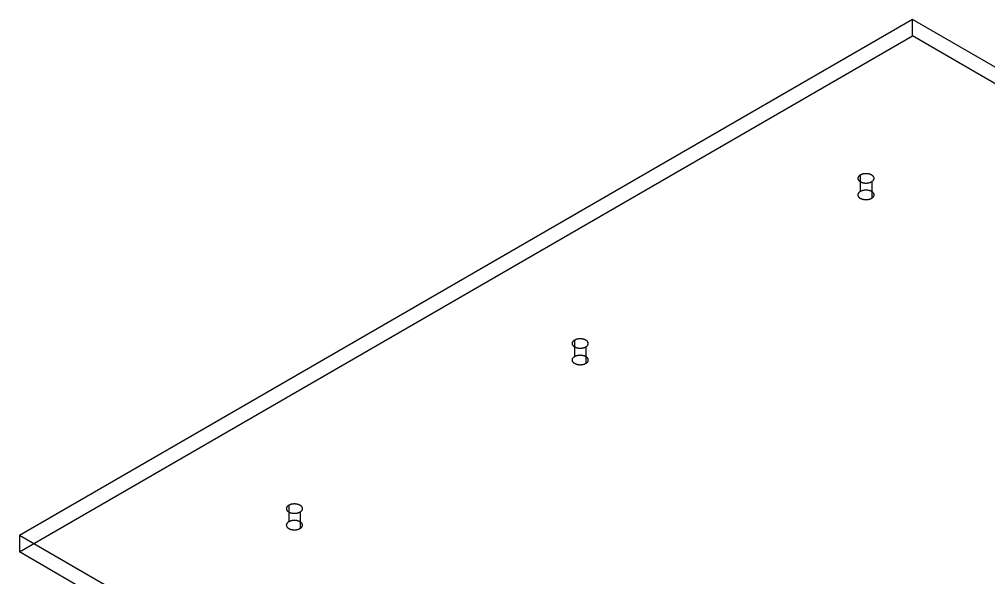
# Model space of a CAD drawing. Header units: inches. Extents: x 2 to 168, y 2 to 108.
# Drawn here: x 136.667 to 140.356, y 66.101 to 68.224 of the extents above; entities that cross this region are included whole.
import ezdxf

# ---------------------------------------------------------------- set-up
doc = ezdxf.new("R2010")
doc.units = ezdxf.units.IN
doc.header["$MEASUREMENT"] = 0

msp = doc.modelspace()

# ---------------------------------------------------------------- linework, layer by layer
at = {"layer": 'OUTLINE'}
for p, q in [((140.0663, 68.2243), (136.6667, 66.2615)), ((140.8497, 67.772), (140.0663, 68.2243)), ((140.0663, 68.1615), (140.0663, 68.2243)), ((136.6667, 66.1987), (140.0663, 68.1615)), ((140.8497, 67.7092), (140.0663, 68.1615)), ((139.8676, 67.6324), (139.8666, 67.6318)), ((139.8687, 67.633), (139.8676, 67.6324)), ((139.8676, 67.6324), (139.8676, 67.5696)), ((139.8699, 67.6336), (139.8687, 67.633)), ((139.8711, 67.6341), (139.8699, 67.6336)), ((139.8723, 67.6346), (139.8711, 67.6341)), ((139.8736, 67.6351), (139.8723, 67.6346)), ((139.8749, 67.6355), (139.8736, 67.6351)), ((139.8763, 67.6359), (139.8749, 67.6355)), ((139.8777, 67.6363), (139.8763, 67.6359)), ((139.8791, 67.6366), (139.8777, 67.6363)), ((139.8805, 67.6369), (139.8791, 67.6366)), ((139.882, 67.6371), (139.8805, 67.6369)), ((139.8835, 67.6373), (139.882, 67.6371)), ((139.885, 67.6375), (139.8835, 67.6373)), ((139.8865, 67.6376), (139.885, 67.6375)), ((139.888, 67.6376), (139.8865, 67.6376)), ((139.8895, 67.6376), (139.888, 67.6376)), ((139.891, 67.6376), (139.8895, 67.6376)), ((139.8925, 67.6376), (139.891, 67.6376)), ((139.894, 67.6375), (139.8925, 67.6376)), ((139.8955, 67.6373), (139.894, 67.6375)), ((139.897, 67.6371), (139.8955, 67.6373)), ((139.8985, 67.6369), (139.897, 67.6371)), ((139.8999, 67.6366), (139.8985, 67.6369)), ((139.9013, 67.6363), (139.8999, 67.6366)), ((139.9027, 67.6359), (139.9013, 67.6363)), ((139.9041, 67.6355), (139.9027, 67.6359)), ((139.9054, 67.6351), (139.9041, 67.6355)), ((139.9067, 67.6346), (139.9054, 67.6351)), ((139.9079, 67.6341), (139.9067, 67.6346)), ((139.9091, 67.6336), (139.9079, 67.6341)), ((139.9103, 67.633), (139.9091, 67.6336)), ((139.9114, 67.6324), (139.9103, 67.633)), ((139.9124, 67.6318), (139.9114, 67.6324)), ((139.8587, 67.6215), (139.8586, 67.6207)), ((139.8586, 67.6207), (139.8586, 67.6198)), ((139.8586, 67.6198), (139.8586, 67.6189)), ((139.8586, 67.6189), (139.8587, 67.618)), ((139.8589, 67.6224), (139.8587, 67.6215)), ((139.8587, 67.618), (139.8589, 67.6172)), ((139.8592, 67.6233), (139.8589, 67.6224)), ((139.8589, 67.6172), (139.8592, 67.6163)), ((139.8595, 67.6241), (139.8592, 67.6233)), ((139.8592, 67.6163), (139.8595, 67.6155)), ((139.8599, 67.625), (139.8595, 67.6241)), ((139.8595, 67.6155), (139.8599, 67.6146)), ((139.8604, 67.6258), (139.8599, 67.625)), ((139.8599, 67.6146), (139.8604, 67.6138)), ((139.8609, 67.6266), (139.8604, 67.6258)), ((139.8604, 67.6138), (139.8609, 67.613)), ((139.8615, 67.6274), (139.8609, 67.6266)), ((139.8609, 67.613), (139.8615, 67.6122)), ((139.8622, 67.6282), (139.8615, 67.6274)), ((139.8615, 67.6122), (139.8622, 67.6114)), ((139.863, 67.629), (139.8622, 67.6282)), ((139.8622, 67.6114), (139.863, 67.6106)), ((139.8638, 67.6297), (139.863, 67.629)), ((139.863, 67.6106), (139.8638, 67.6099)), ((139.8647, 67.6304), (139.8638, 67.6297)), ((139.8638, 67.6099), (139.8647, 67.6092)), ((139.8656, 67.6311), (139.8647, 67.6304)), ((139.8647, 67.6092), (139.8656, 67.6085)), ((139.8666, 67.6318), (139.8656, 67.6311)), ((139.8656, 67.6085), (139.8666, 67.6078)), ((139.8666, 67.6078), (139.8676, 67.6072)), ((139.8676, 67.6072), (139.8687, 67.6066)), ((139.8687, 67.6066), (139.8699, 67.606)), ((139.8699, 67.606), (139.8711, 67.6055)), ((139.8711, 67.6055), (139.8723, 67.6049)), ((139.8723, 67.6049), (139.8736, 67.6045)), ((139.8736, 67.6045), (139.8749, 67.604)), ((139.8749, 67.604), (139.8763, 67.6037)), ((139.8763, 67.6037), (139.8777, 67.6033)), ((139.8777, 67.6033), (139.8791, 67.603)), ((139.8791, 67.603), (139.8805, 67.6027)), ((139.8805, 67.6027), (139.882, 67.6025)), ((139.882, 67.6025), (139.8835, 67.6023)), ((139.8835, 67.6023), (139.885, 67.6021)), ((139.885, 67.6021), (139.8865, 67.602)), ((139.8865, 67.602), (139.888, 67.602)), ((139.888, 67.602), (139.8895, 67.6019)), ((139.8895, 67.6019), (139.891, 67.602)), ((139.891, 67.602), (139.8925, 67.602)), ((139.8925, 67.602), (139.894, 67.6021)), ((139.894, 67.6021), (139.8955, 67.6023)), ((139.8955, 67.6023), (139.897, 67.6025)), ((139.897, 67.6025), (139.8985, 67.6027)), ((139.8985, 67.6027), (139.8999, 67.603)), ((139.8999, 67.603), (139.9013, 67.6033)), ((139.9013, 67.6033), (139.9027, 67.6037)), ((139.9027, 67.6037), (139.9041, 67.604)), ((139.9041, 67.604), (139.9054, 67.6045)), ((139.9054, 67.6045), (139.9067, 67.6049)), ((139.9067, 67.6049), (139.9079, 67.6055)), ((139.9079, 67.6055), (139.9091, 67.606)), ((139.9091, 67.606), (139.9103, 67.6066)), ((139.9103, 67.6066), (139.9114, 67.6072)), ((139.9114, 67.6072), (139.9124, 67.6078)), ((139.9114, 67.6072), (139.9114, 67.5444)), ((139.9134, 67.6311), (139.9124, 67.6318)), ((139.9124, 67.6078), (139.9134, 67.6085)), ((139.9143, 67.6304), (139.9134, 67.6311)), ((139.9134, 67.6085), (139.9143, 67.6092)), ((139.9152, 67.6297), (139.9143, 67.6304)), ((139.9143, 67.6092), (139.9152, 67.6099)), ((139.916, 67.629), (139.9152, 67.6297)), ((139.9152, 67.6099), (139.916, 67.6106)), ((139.9168, 67.6282), (139.916, 67.629)), ((139.916, 67.6106), (139.9168, 67.6114)), ((139.9175, 67.6274), (139.9168, 67.6282)), ((139.9168, 67.6114), (139.9175, 67.6122)), ((139.9181, 67.6266), (139.9175, 67.6274)), ((139.9175, 67.6122), (139.9181, 67.613)), ((139.9186, 67.6258), (139.9181, 67.6266)), ((139.9181, 67.613), (139.9186, 67.6138)), ((139.9191, 67.625), (139.9186, 67.6258)), ((139.9186, 67.6138), (139.9191, 67.6146)), ((139.9195, 67.6241), (139.9191, 67.625)), ((139.9191, 67.6146), (139.9195, 67.6155)), ((139.9198, 67.6233), (139.9195, 67.6241)), ((139.9195, 67.6155), (139.9198, 67.6163)), ((139.9201, 67.6224), (139.9198, 67.6233)), ((139.9198, 67.6163), (139.9201, 67.6172)), ((139.9203, 67.6215), (139.9201, 67.6224)), ((139.9201, 67.6172), (139.9203, 67.618)), ((139.9204, 67.6207), (139.9203, 67.6215)), ((139.9203, 67.618), (139.9204, 67.6189)), ((139.9204, 67.6198), (139.9204, 67.6207)), ((139.9204, 67.6189), (139.9204, 67.6198)), ((139.8587, 67.5587), (139.8586, 67.5579)), ((139.8589, 67.5596), (139.8587, 67.5587)), ((139.8592, 67.5605), (139.8589, 67.5596)), ((139.8595, 67.5613), (139.8592, 67.5605)), ((139.8599, 67.5622), (139.8595, 67.5613)), ((139.8604, 67.563), (139.8599, 67.5622)), ((139.8609, 67.5638), (139.8604, 67.563)), ((139.8615, 67.5646), (139.8609, 67.5638)), ((139.8622, 67.5654), (139.8615, 67.5646)), ((139.863, 67.5662), (139.8622, 67.5654)), ((139.8638, 67.5669), (139.863, 67.5662)), ((139.8647, 67.5676), (139.8638, 67.5669)), ((139.8656, 67.5683), (139.8647, 67.5676)), ((139.8666, 67.569), (139.8656, 67.5683)), ((139.8676, 67.5696), (139.8666, 67.569)), ((139.8687, 67.5702), (139.8676, 67.5696)), ((139.8699, 67.5708), (139.8687, 67.5702)), ((139.8711, 67.5713), (139.8699, 67.5708)), ((139.8723, 67.5718), (139.8711, 67.5713)), ((139.8736, 67.5723), (139.8723, 67.5718)), ((139.8749, 67.5727), (139.8736, 67.5723)), ((139.8763, 67.5731), (139.8749, 67.5727)), ((139.8777, 67.5735), (139.8763, 67.5731)), ((139.8791, 67.5738), (139.8777, 67.5735)), ((139.8805, 67.5741), (139.8791, 67.5738)), ((139.882, 67.5743), (139.8805, 67.5741)), ((139.8835, 67.5745), (139.882, 67.5743)), ((139.885, 67.5746), (139.8835, 67.5745)), ((139.8865, 67.5747), (139.885, 67.5746)), ((139.888, 67.5748), (139.8865, 67.5747)), ((139.8895, 67.5748), (139.888, 67.5748)), ((139.891, 67.5748), (139.8895, 67.5748)), ((139.8925, 67.5747), (139.891, 67.5748)), ((139.894, 67.5746), (139.8925, 67.5747)), ((139.8955, 67.5745), (139.894, 67.5746)), ((139.897, 67.5743), (139.8955, 67.5745)), ((139.8985, 67.5741), (139.897, 67.5743)), ((139.8999, 67.5738), (139.8985, 67.5741)), ((139.9013, 67.5735), (139.8999, 67.5738)), ((139.9027, 67.5731), (139.9013, 67.5735)), ((139.9041, 67.5727), (139.9027, 67.5731)), ((139.9054, 67.5723), (139.9041, 67.5727)), ((139.9067, 67.5718), (139.9054, 67.5723)), ((139.9079, 67.5713), (139.9067, 67.5718)), ((139.9091, 67.5708), (139.9079, 67.5713)), ((139.9103, 67.5702), (139.9091, 67.5708)), ((139.9114, 67.5696), (139.9103, 67.5702)), ((139.9124, 67.569), (139.9114, 67.5696)), ((139.9134, 67.5683), (139.9124, 67.569)), ((139.9143, 67.5676), (139.9134, 67.5683)), ((139.9152, 67.5669), (139.9143, 67.5676)), ((139.916, 67.5662), (139.9152, 67.5669)), ((139.9168, 67.5654), (139.916, 67.5662)), ((139.9175, 67.5646), (139.9168, 67.5654)), ((139.9181, 67.5638), (139.9175, 67.5646)), ((139.9186, 67.563), (139.9181, 67.5638)), ((139.9191, 67.5622), (139.9186, 67.563)), ((139.9195, 67.5613), (139.9191, 67.5622)), ((139.9198, 67.5605), (139.9195, 67.5613)), ((139.9201, 67.5596), (139.9198, 67.5605)), ((139.9203, 67.5587), (139.9201, 67.5596)), ((139.9204, 67.5579), (139.9203, 67.5587)), ((139.8586, 67.5579), (139.8586, 67.557)), ((139.8586, 67.557), (139.8586, 67.5561)), ((139.8586, 67.5561), (139.8587, 67.5552)), ((139.8587, 67.5552), (139.8589, 67.5544)), ((139.8589, 67.5544), (139.8592, 67.5535)), ((139.8592, 67.5535), (139.8595, 67.5526)), ((139.8595, 67.5526), (139.8599, 67.5518)), ((139.8599, 67.5518), (139.8604, 67.551)), ((139.8604, 67.551), (139.8609, 67.5501)), ((139.8609, 67.5501), (139.8615, 67.5493)), ((139.8615, 67.5493), (139.8622, 67.5486)), ((139.8622, 67.5486), (139.863, 67.5478)), ((139.863, 67.5478), (139.8638, 67.5471)), ((139.8638, 67.5471), (139.8647, 67.5463)), ((139.8647, 67.5463), (139.8656, 67.5457)), ((139.8656, 67.5457), (139.8666, 67.545)), ((139.8666, 67.545), (139.8676, 67.5444)), ((139.8676, 67.5444), (139.8687, 67.5438)), ((139.8687, 67.5438), (139.8699, 67.5432)), ((139.8699, 67.5432), (139.8711, 67.5426)), ((139.8711, 67.5426), (139.8723, 67.5421)), ((139.8723, 67.5421), (139.8736, 67.5417)), ((139.8736, 67.5417), (139.8749, 67.5412)), ((139.8749, 67.5412), (139.8763, 67.5408)), ((139.8763, 67.5408), (139.8777, 67.5405)), ((139.8777, 67.5405), (139.8791, 67.5402)), ((139.8791, 67.5402), (139.8805, 67.5399)), ((139.8805, 67.5399), (139.882, 67.5397)), ((139.882, 67.5397), (139.8835, 67.5395)), ((139.8835, 67.5395), (139.885, 67.5393)), ((139.885, 67.5393), (139.8865, 67.5392)), ((139.8865, 67.5392), (139.888, 67.5391)), ((139.888, 67.5391), (139.8895, 67.5391)), ((139.8895, 67.5391), (139.891, 67.5391)), ((139.891, 67.5391), (139.8925, 67.5392)), ((139.8925, 67.5392), (139.894, 67.5393)), ((139.894, 67.5393), (139.8955, 67.5395)), ((139.8955, 67.5395), (139.897, 67.5397)), ((139.897, 67.5397), (139.8985, 67.5399)), ((139.8985, 67.5399), (139.8999, 67.5402)), ((139.8999, 67.5402), (139.9013, 67.5405)), ((139.9013, 67.5405), (139.9027, 67.5408)), ((139.9027, 67.5408), (139.9041, 67.5412)), ((139.9041, 67.5412), (139.9054, 67.5417)), ((139.9054, 67.5417), (139.9067, 67.5421)), ((139.9067, 67.5421), (139.9079, 67.5426)), ((139.9079, 67.5426), (139.9091, 67.5432)), ((139.9091, 67.5432), (139.9103, 67.5438)), ((139.9103, 67.5438), (139.9114, 67.5444)), ((139.9114, 67.5444), (139.9124, 67.545)), ((139.9124, 67.545), (139.9134, 67.5457)), ((139.9134, 67.5457), (139.9143, 67.5463)), ((139.9143, 67.5463), (139.9152, 67.5471)), ((139.9152, 67.5471), (139.916, 67.5478)), ((139.916, 67.5478), (139.9168, 67.5486)), ((139.9168, 67.5486), (139.9175, 67.5493)), ((139.9175, 67.5493), (139.9181, 67.5501)), ((139.9181, 67.5501), (139.9186, 67.551)), ((139.9186, 67.551), (139.9191, 67.5518)), ((139.9191, 67.5518), (139.9195, 67.5526)), ((139.9195, 67.5526), (139.9198, 67.5535)), ((139.9198, 67.5535), (139.9201, 67.5544)), ((139.9201, 67.5544), (139.9203, 67.5552)), ((139.9203, 67.5552), (139.9204, 67.5561)), ((139.9204, 67.557), (139.9204, 67.5579)), ((139.9204, 67.5561), (139.9204, 67.557)), ((138.7809, 67.0049), (138.7798, 67.0043)), ((138.782, 67.0055), (138.7809, 67.0049)), ((138.7832, 67.006), (138.782, 67.0055)), ((138.7844, 67.0065), (138.7832, 67.006)), ((138.7857, 67.007), (138.7844, 67.0065)), ((138.787, 67.0074), (138.7857, 67.007)), ((138.7884, 67.0078), (138.787, 67.0074)), ((138.7898, 67.0082), (138.7884, 67.0078)), ((138.7912, 67.0085), (138.7898, 67.0082)), ((138.7926, 67.0088), (138.7912, 67.0085)), ((138.7941, 67.009), (138.7926, 67.0088)), ((138.7956, 67.0092), (138.7941, 67.009)), ((138.7971, 67.0093), (138.7956, 67.0092)), ((138.7986, 67.0095), (138.7971, 67.0093)), ((138.8001, 67.0095), (138.7986, 67.0095)), ((138.8016, 67.0095), (138.8001, 67.0095)), ((138.8031, 67.0095), (138.8016, 67.0095)), ((138.8047, 67.0095), (138.8031, 67.0095)), ((138.8062, 67.0093), (138.8047, 67.0095)), ((138.8077, 67.0092), (138.8062, 67.0093)), ((138.8091, 67.009), (138.8077, 67.0092)), ((138.8106, 67.0088), (138.8091, 67.009)), ((138.812, 67.0085), (138.8106, 67.0088)), ((138.8135, 67.0082), (138.812, 67.0085)), ((138.8148, 67.0078), (138.8135, 67.0082)), ((138.8162, 67.0074), (138.8148, 67.0078)), ((138.8175, 67.007), (138.8162, 67.0074)), ((138.8188, 67.0065), (138.8175, 67.007)), ((138.82, 67.006), (138.8188, 67.0065)), ((138.8212, 67.0055), (138.82, 67.006)), ((138.8224, 67.0049), (138.8212, 67.0055)), ((138.8235, 67.0043), (138.8224, 67.0049)), ((138.7708, 66.9934), (138.7707, 66.9926)), ((138.7707, 66.9926), (138.7707, 66.9917)), ((138.7707, 66.9917), (138.7707, 66.9908)), ((138.7707, 66.9908), (138.7708, 66.9899)), ((138.771, 66.9943), (138.7708, 66.9934)), ((138.7708, 66.9899), (138.771, 66.9891)), ((138.7713, 66.9952), (138.771, 66.9943)), ((138.771, 66.9891), (138.7713, 66.9882)), ((138.7716, 66.996), (138.7713, 66.9952)), ((138.7713, 66.9882), (138.7716, 66.9873)), ((138.772, 66.9969), (138.7716, 66.996)), ((138.7716, 66.9873), (138.772, 66.9865)), ((138.7725, 66.9977), (138.772, 66.9969)), ((138.772, 66.9865), (138.7725, 66.9857)), ((138.7731, 66.9985), (138.7725, 66.9977)), ((138.7725, 66.9857), (138.7731, 66.9849)), ((138.7737, 66.9993), (138.7731, 66.9985)), ((138.7731, 66.9849), (138.7737, 66.9841)), ((138.7744, 67.0001), (138.7737, 66.9993)), ((138.7737, 66.9841), (138.7744, 66.9833)), ((138.7751, 67.0009), (138.7744, 67.0001)), ((138.7744, 66.9833), (138.7751, 66.9825)), ((138.7759, 67.0016), (138.7751, 67.0009)), ((138.7751, 66.9825), (138.7759, 66.9818)), ((138.7768, 67.0023), (138.7759, 67.0016)), ((138.7759, 66.9818), (138.7768, 66.9811)), ((138.7777, 67.003), (138.7768, 67.0023)), ((138.7768, 66.9811), (138.7777, 66.9804)), ((138.7787, 67.0037), (138.7777, 67.003)), ((138.7777, 66.9804), (138.7787, 66.9797)), ((138.7798, 67.0043), (138.7787, 67.0037)), ((138.7787, 66.9797), (138.7798, 66.9791)), ((138.7798, 67.0043), (138.7798, 66.9415)), ((138.7798, 66.9791), (138.7809, 66.9785)), ((138.7809, 66.9785), (138.782, 66.9779)), ((138.782, 66.9779), (138.7832, 66.9773)), ((138.7832, 66.9773), (138.7844, 66.9768)), ((138.7844, 66.9768), (138.7857, 66.9764)), ((138.7857, 66.9764), (138.787, 66.9759)), ((138.787, 66.9759), (138.7884, 66.9755)), ((138.7884, 66.9755), (138.7898, 66.9752)), ((138.7898, 66.9752), (138.7912, 66.9749)), ((138.7912, 66.9749), (138.7926, 66.9746)), ((138.7926, 66.9746), (138.7941, 66.9744)), ((138.7941, 66.9744), (138.7956, 66.9742)), ((138.7956, 66.9742), (138.7971, 66.974)), ((138.7971, 66.974), (138.7986, 66.9739)), ((138.7986, 66.9739), (138.8001, 66.9739)), ((138.8001, 66.9739), (138.8016, 66.9738)), ((138.8016, 66.9738), (138.8031, 66.9739)), ((138.8031, 66.9739), (138.8047, 66.9739)), ((138.8047, 66.9739), (138.8062, 66.974)), ((138.8062, 66.974), (138.8077, 66.9742)), ((138.8077, 66.9742), (138.8091, 66.9744)), ((138.8091, 66.9744), (138.8106, 66.9746)), ((138.8106, 66.9746), (138.812, 66.9749)), ((138.812, 66.9749), (138.8135, 66.9752)), ((138.8135, 66.9752), (138.8148, 66.9755)), ((138.8148, 66.9755), (138.8162, 66.9759)), ((138.8162, 66.9759), (138.8175, 66.9764)), ((138.8175, 66.9764), (138.8188, 66.9768)), ((138.8188, 66.9768), (138.82, 66.9773)), ((138.82, 66.9773), (138.8212, 66.9779)), ((138.8212, 66.9779), (138.8224, 66.9785)), ((138.8224, 66.9785), (138.8235, 66.9791)), ((138.8245, 67.0037), (138.8235, 67.0043)), ((138.8235, 66.9791), (138.8245, 66.9797)), ((138.8235, 66.9791), (138.8235, 66.9163)), ((138.8255, 67.003), (138.8245, 67.0037)), ((138.8245, 66.9797), (138.8255, 66.9804)), ((138.8265, 67.0023), (138.8255, 67.003)), ((138.8255, 66.9804), (138.8265, 66.9811)), ((138.8273, 67.0016), (138.8265, 67.0023)), ((138.8265, 66.9811), (138.8273, 66.9818)), ((138.8281, 67.0009), (138.8273, 67.0016)), ((138.8273, 66.9818), (138.8281, 66.9825)), ((138.8289, 67.0001), (138.8281, 67.0009)), ((138.8281, 66.9825), (138.8289, 66.9833)), ((138.8296, 66.9993), (138.8289, 67.0001)), ((138.8289, 66.9833), (138.8296, 66.9841)), ((138.8302, 66.9985), (138.8296, 66.9993)), ((138.8296, 66.9841), (138.8302, 66.9849)), ((138.8307, 66.9977), (138.8302, 66.9985)), ((138.8302, 66.9849), (138.8307, 66.9857)), ((138.8312, 66.9969), (138.8307, 66.9977)), ((138.8307, 66.9857), (138.8312, 66.9865)), ((138.8316, 66.996), (138.8312, 66.9969)), ((138.8312, 66.9865), (138.8316, 66.9873)), ((138.832, 66.9952), (138.8316, 66.996)), ((138.8316, 66.9873), (138.832, 66.9882)), ((138.8322, 66.9943), (138.832, 66.9952)), ((138.832, 66.9882), (138.8322, 66.9891)), ((138.8324, 66.9934), (138.8322, 66.9943)), ((138.8322, 66.9891), (138.8324, 66.9899)), ((138.8325, 66.9926), (138.8324, 66.9934)), ((138.8324, 66.9899), (138.8325, 66.9908)), ((138.8325, 66.9917), (138.8325, 66.9926)), ((138.8325, 66.9908), (138.8325, 66.9917)), ((138.771, 66.9315), (138.7708, 66.9306)), ((138.7713, 66.9324), (138.771, 66.9315)), ((138.7716, 66.9332), (138.7713, 66.9324)), ((138.772, 66.9341), (138.7716, 66.9332)), ((138.7725, 66.9349), (138.772, 66.9341)), ((138.7731, 66.9357), (138.7725, 66.9349)), ((138.7737, 66.9365), (138.7731, 66.9357)), ((138.7744, 66.9373), (138.7737, 66.9365)), ((138.7751, 66.9381), (138.7744, 66.9373)), ((138.7759, 66.9388), (138.7751, 66.9381)), ((138.7768, 66.9395), (138.7759, 66.9388)), ((138.7777, 66.9402), (138.7768, 66.9395)), ((138.7787, 66.9409), (138.7777, 66.9402)), ((138.7798, 66.9415), (138.7787, 66.9409)), ((138.7809, 66.9421), (138.7798, 66.9415)), ((138.782, 66.9427), (138.7809, 66.9421)), ((138.7832, 66.9432), (138.782, 66.9427)), ((138.7844, 66.9437), (138.7832, 66.9432)), ((138.7857, 66.9442), (138.7844, 66.9437)), ((138.787, 66.9446), (138.7857, 66.9442)), ((138.7884, 66.945), (138.787, 66.9446)), ((138.7898, 66.9454), (138.7884, 66.945)), ((138.7912, 66.9457), (138.7898, 66.9454)), ((138.7926, 66.946), (138.7912, 66.9457)), ((138.7941, 66.9462), (138.7926, 66.946)), ((138.7956, 66.9464), (138.7941, 66.9462)), ((138.7971, 66.9465), (138.7956, 66.9464)), ((138.7986, 66.9466), (138.7971, 66.9465)), ((138.8001, 66.9467), (138.7986, 66.9466)), ((138.8016, 66.9467), (138.8001, 66.9467)), ((138.8031, 66.9467), (138.8016, 66.9467)), ((138.8047, 66.9466), (138.8031, 66.9467)), ((138.8062, 66.9465), (138.8047, 66.9466)), ((138.8077, 66.9464), (138.8062, 66.9465)), ((138.8091, 66.9462), (138.8077, 66.9464)), ((138.8106, 66.946), (138.8091, 66.9462)), ((138.812, 66.9457), (138.8106, 66.946)), ((138.8135, 66.9454), (138.812, 66.9457)), ((138.8148, 66.945), (138.8135, 66.9454)), ((138.8162, 66.9446), (138.8148, 66.945)), ((138.8175, 66.9442), (138.8162, 66.9446)), ((138.8188, 66.9437), (138.8175, 66.9442)), ((138.82, 66.9432), (138.8188, 66.9437)), ((138.8212, 66.9427), (138.82, 66.9432)), ((138.8224, 66.9421), (138.8212, 66.9427)), ((138.8235, 66.9415), (138.8224, 66.9421)), ((138.8245, 66.9409), (138.8235, 66.9415)), ((138.8255, 66.9402), (138.8245, 66.9409)), ((138.8265, 66.9395), (138.8255, 66.9402)), ((138.8273, 66.9388), (138.8265, 66.9395)), ((138.8281, 66.9381), (138.8273, 66.9388)), ((138.8289, 66.9373), (138.8281, 66.9381)), ((138.8296, 66.9365), (138.8289, 66.9373)), ((138.8302, 66.9357), (138.8296, 66.9365)), ((138.8307, 66.9349), (138.8302, 66.9357)), ((138.8312, 66.9341), (138.8307, 66.9349)), ((138.8316, 66.9332), (138.8312, 66.9341)), ((138.832, 66.9324), (138.8316, 66.9332)), ((138.8322, 66.9315), (138.832, 66.9324)), ((138.8324, 66.9306), (138.8322, 66.9315)), ((138.7708, 66.9306), (138.7707, 66.9298)), ((138.7707, 66.9298), (138.7707, 66.9289)), ((138.7707, 66.9289), (138.7707, 66.928)), ((138.7707, 66.928), (138.7708, 66.9271)), ((138.7708, 66.9271), (138.771, 66.9263)), ((138.771, 66.9263), (138.7713, 66.9254)), ((138.7713, 66.9254), (138.7716, 66.9245)), ((138.7716, 66.9245), (138.772, 66.9237)), ((138.772, 66.9237), (138.7725, 66.9229)), ((138.7725, 66.9229), (138.7731, 66.922)), ((138.7731, 66.922), (138.7737, 66.9212)), ((138.7737, 66.9212), (138.7744, 66.9205)), ((138.7744, 66.9205), (138.7751, 66.9197)), ((138.7751, 66.9197), (138.7759, 66.919)), ((138.7759, 66.919), (138.7768, 66.9182)), ((138.7768, 66.9182), (138.7777, 66.9176)), ((138.7777, 66.9176), (138.7787, 66.9169)), ((138.7787, 66.9169), (138.7798, 66.9163)), ((138.7798, 66.9163), (138.7809, 66.9156)), ((138.7809, 66.9156), (138.782, 66.9151)), ((138.782, 66.9151), (138.7832, 66.9145)), ((138.7832, 66.9145), (138.7844, 66.914)), ((138.7844, 66.914), (138.7857, 66.9136)), ((138.7857, 66.9136), (138.787, 66.9131)), ((138.787, 66.9131), (138.7884, 66.9127)), ((138.7884, 66.9127), (138.7898, 66.9124)), ((138.7898, 66.9124), (138.7912, 66.9121)), ((138.7912, 66.9121), (138.7926, 66.9118)), ((138.7926, 66.9118), (138.7941, 66.9116)), ((138.7941, 66.9116), (138.7956, 66.9114)), ((138.7956, 66.9114), (138.7971, 66.9112)), ((138.7971, 66.9112), (138.7986, 66.9111)), ((138.7986, 66.9111), (138.8001, 66.911)), ((138.8001, 66.911), (138.8016, 66.911)), ((138.8016, 66.911), (138.8031, 66.911)), ((138.8031, 66.911), (138.8047, 66.9111)), ((138.8047, 66.9111), (138.8062, 66.9112)), ((138.8062, 66.9112), (138.8077, 66.9114)), ((138.8077, 66.9114), (138.8091, 66.9116)), ((138.8091, 66.9116), (138.8106, 66.9118)), ((138.8106, 66.9118), (138.812, 66.9121)), ((138.812, 66.9121), (138.8135, 66.9124)), ((138.8135, 66.9124), (138.8148, 66.9127)), ((138.8148, 66.9127), (138.8162, 66.9131)), ((138.8162, 66.9131), (138.8175, 66.9136)), ((138.8175, 66.9136), (138.8188, 66.914)), ((138.8188, 66.914), (138.82, 66.9145)), ((138.82, 66.9145), (138.8212, 66.9151)), ((138.8212, 66.9151), (138.8224, 66.9156)), ((138.8224, 66.9156), (138.8235, 66.9163)), ((138.8235, 66.9163), (138.8245, 66.9169)), ((138.8245, 66.9169), (138.8255, 66.9176)), ((138.8255, 66.9176), (138.8265, 66.9182)), ((138.8265, 66.9182), (138.8273, 66.919)), ((138.8273, 66.919), (138.8281, 66.9197)), ((138.8281, 66.9197), (138.8289, 66.9205)), ((138.8289, 66.9205), (138.8296, 66.9212)), ((138.8296, 66.9212), (138.8302, 66.922)), ((138.8302, 66.922), (138.8307, 66.9229)), ((138.8307, 66.9229), (138.8312, 66.9237)), ((138.8312, 66.9237), (138.8316, 66.9245)), ((138.8316, 66.9245), (138.832, 66.9254)), ((138.832, 66.9254), (138.8322, 66.9263)), ((138.8322, 66.9263), (138.8324, 66.9271)), ((138.8325, 66.9298), (138.8324, 66.9306)), ((138.8324, 66.9271), (138.8325, 66.928)), ((138.8325, 66.9289), (138.8325, 66.9298)), ((138.8325, 66.928), (138.8325, 66.9289)), ((137.6953, 66.3779), (137.6941, 66.3774)), ((137.6966, 66.3784), (137.6953, 66.3779)), ((137.6978, 66.3789), (137.6966, 66.3784)), ((137.6992, 66.3793), (137.6978, 66.3789)), ((137.7005, 66.3797), (137.6992, 66.3793)), ((137.7019, 66.3801), (137.7005, 66.3797)), ((137.7033, 66.3804), (137.7019, 66.3801)), ((137.7048, 66.3807), (137.7033, 66.3804)), ((137.7062, 66.3809), (137.7048, 66.3807)), ((137.7077, 66.3811), (137.7062, 66.3809)), ((137.7092, 66.3812), (137.7077, 66.3811)), ((137.7107, 66.3814), (137.7092, 66.3812)), ((137.7122, 66.3814), (137.7107, 66.3814)), ((137.7137, 66.3814), (137.7122, 66.3814)), ((137.7153, 66.3814), (137.7137, 66.3814)), ((137.7168, 66.3814), (137.7153, 66.3814)), ((137.7183, 66.3812), (137.7168, 66.3814)), ((137.7198, 66.3811), (137.7183, 66.3812)), ((137.7213, 66.3809), (137.7198, 66.3811)), ((137.7227, 66.3807), (137.7213, 66.3809)), ((137.7242, 66.3804), (137.7227, 66.3807)), ((137.7256, 66.3801), (137.7242, 66.3804)), ((137.727, 66.3797), (137.7256, 66.3801)), ((137.7283, 66.3793), (137.727, 66.3797)), ((137.7296, 66.3789), (137.7283, 66.3793)), ((137.7309, 66.3784), (137.7296, 66.3789)), ((137.7322, 66.3779), (137.7309, 66.3784)), ((137.7334, 66.3774), (137.7322, 66.3779)), ((137.6829, 66.3645), (137.6828, 66.3636)), ((137.6828, 66.3636), (137.6829, 66.3627)), ((137.683, 66.3653), (137.6829, 66.3645)), ((137.6829, 66.3627), (137.683, 66.3618)), ((137.6832, 66.3662), (137.683, 66.3653)), ((137.683, 66.3618), (137.6832, 66.361)), ((137.6834, 66.3671), (137.6832, 66.3662)), ((137.6832, 66.361), (137.6834, 66.3601)), ((137.6837, 66.3679), (137.6834, 66.3671)), ((137.6834, 66.3601), (137.6837, 66.3592)), ((137.6842, 66.3688), (137.6837, 66.3679)), ((137.6837, 66.3592), (137.6842, 66.3584)), ((137.6846, 66.3696), (137.6842, 66.3688)), ((137.6842, 66.3584), (137.6846, 66.3576)), ((137.6852, 66.3704), (137.6846, 66.3696)), ((137.6846, 66.3576), (137.6852, 66.3568)), ((137.6858, 66.3712), (137.6852, 66.3704)), ((137.6852, 66.3568), (137.6858, 66.356)), ((137.6865, 66.372), (137.6858, 66.3712)), ((137.6858, 66.356), (137.6865, 66.3552)), ((137.6872, 66.3728), (137.6865, 66.372)), ((137.6865, 66.3552), (137.6872, 66.3544)), ((137.688, 66.3735), (137.6872, 66.3728)), ((137.6872, 66.3544), (137.688, 66.3537)), ((137.6889, 66.3742), (137.688, 66.3735)), ((137.688, 66.3537), (137.6889, 66.3529)), ((137.6898, 66.3749), (137.6889, 66.3742)), ((137.6889, 66.3529), (137.6898, 66.3523)), ((137.6908, 66.3756), (137.6898, 66.3749)), ((137.6898, 66.3523), (137.6908, 66.3516)), ((137.6919, 66.3762), (137.6908, 66.3756)), ((137.6908, 66.3516), (137.6919, 66.351)), ((137.693, 66.3768), (137.6919, 66.3762)), ((137.6919, 66.3762), (137.6919, 66.3134)), ((137.6919, 66.351), (137.693, 66.3504)), ((137.6941, 66.3774), (137.693, 66.3768)), ((137.693, 66.3504), (137.6941, 66.3498)), ((137.6941, 66.3498), (137.6953, 66.3492)), ((137.6953, 66.3492), (137.6966, 66.3487)), ((137.6966, 66.3487), (137.6978, 66.3483)), ((137.6978, 66.3483), (137.6992, 66.3478)), ((137.6992, 66.3478), (137.7005, 66.3474)), ((137.7005, 66.3474), (137.7019, 66.3471)), ((137.7019, 66.3471), (137.7033, 66.3468)), ((137.7033, 66.3468), (137.7048, 66.3465)), ((137.7048, 66.3465), (137.7062, 66.3463)), ((137.7062, 66.3463), (137.7077, 66.3461)), ((137.7077, 66.3461), (137.7092, 66.3459)), ((137.7092, 66.3459), (137.7107, 66.3458)), ((137.7107, 66.3458), (137.7122, 66.3458)), ((137.7122, 66.3458), (137.7137, 66.3457)), ((137.7137, 66.3457), (137.7153, 66.3458)), ((137.7153, 66.3458), (137.7168, 66.3458)), ((137.7168, 66.3458), (137.7183, 66.3459)), ((137.7183, 66.3459), (137.7198, 66.3461)), ((137.7198, 66.3461), (137.7213, 66.3463)), ((137.7213, 66.3463), (137.7227, 66.3465)), ((137.7227, 66.3465), (137.7242, 66.3468)), ((137.7242, 66.3468), (137.7256, 66.3471)), ((137.7256, 66.3471), (137.727, 66.3474)), ((137.727, 66.3474), (137.7283, 66.3478)), ((137.7283, 66.3478), (137.7296, 66.3483)), ((137.7296, 66.3483), (137.7309, 66.3487)), ((137.7309, 66.3487), (137.7322, 66.3492)), ((137.7322, 66.3492), (137.7334, 66.3498)), ((137.7345, 66.3768), (137.7334, 66.3774)), ((137.7334, 66.3498), (137.7345, 66.3504)), ((137.7356, 66.3762), (137.7345, 66.3768)), ((137.7345, 66.3504), (137.7356, 66.351)), ((137.7367, 66.3756), (137.7356, 66.3762)), ((137.7356, 66.351), (137.7367, 66.3516)), ((137.7356, 66.351), (137.7356, 66.2881)), ((137.7377, 66.3749), (137.7367, 66.3756)), ((137.7367, 66.3516), (137.7377, 66.3523)), ((137.7386, 66.3742), (137.7377, 66.3749)), ((137.7377, 66.3523), (137.7386, 66.3529)), ((137.7395, 66.3735), (137.7386, 66.3742)), ((137.7386, 66.3529), (137.7395, 66.3537)), ((137.7403, 66.3728), (137.7395, 66.3735)), ((137.7395, 66.3537), (137.7403, 66.3544)), ((137.741, 66.372), (137.7403, 66.3728)), ((137.7403, 66.3544), (137.741, 66.3552)), ((137.7417, 66.3712), (137.741, 66.372)), ((137.741, 66.3552), (137.7417, 66.356)), ((137.7423, 66.3704), (137.7417, 66.3712)), ((137.7417, 66.356), (137.7423, 66.3568)), ((137.7429, 66.3696), (137.7423, 66.3704)), ((137.7423, 66.3568), (137.7429, 66.3576)), ((137.7433, 66.3688), (137.7429, 66.3696)), ((137.7429, 66.3576), (137.7433, 66.3584)), ((137.7437, 66.3679), (137.7433, 66.3688)), ((137.7433, 66.3584), (137.7437, 66.3592)), ((137.7441, 66.3671), (137.7437, 66.3679)), ((137.7437, 66.3592), (137.7441, 66.3601)), ((137.7443, 66.3662), (137.7441, 66.3671)), ((137.7441, 66.3601), (137.7443, 66.361)), ((137.7445, 66.3653), (137.7443, 66.3662)), ((137.7443, 66.361), (137.7445, 66.3618)), ((137.7446, 66.3645), (137.7445, 66.3653)), ((137.7445, 66.3618), (137.7446, 66.3627)), ((137.7447, 66.3636), (137.7446, 66.3645)), ((137.7446, 66.3627), (137.7447, 66.3636)), ((137.6834, 66.3043), (137.6832, 66.3034)), ((137.6837, 66.3051), (137.6834, 66.3043)), ((137.6842, 66.306), (137.6837, 66.3051)), ((137.6846, 66.3068), (137.6842, 66.306)), ((137.6852, 66.3076), (137.6846, 66.3068)), ((137.6858, 66.3084), (137.6852, 66.3076)), ((137.6865, 66.3092), (137.6858, 66.3084)), ((137.6872, 66.31), (137.6865, 66.3092)), ((137.688, 66.3107), (137.6872, 66.31)), ((137.6889, 66.3114), (137.688, 66.3107)), ((137.6898, 66.3121), (137.6889, 66.3114)), ((137.6908, 66.3128), (137.6898, 66.3121)), ((137.6919, 66.3134), (137.6908, 66.3128)), ((137.693, 66.314), (137.6919, 66.3134)), ((137.6941, 66.3146), (137.693, 66.314)), ((137.6953, 66.3151), (137.6941, 66.3146)), ((137.6966, 66.3156), (137.6953, 66.3151)), ((137.6978, 66.3161), (137.6966, 66.3156)), ((137.6992, 66.3165), (137.6978, 66.3161)), ((137.7005, 66.3169), (137.6992, 66.3165)), ((137.7019, 66.3173), (137.7005, 66.3169)), ((137.7033, 66.3176), (137.7019, 66.3173)), ((137.7048, 66.3179), (137.7033, 66.3176)), ((137.7062, 66.3181), (137.7048, 66.3179)), ((137.7077, 66.3183), (137.7062, 66.3181)), ((137.7092, 66.3184), (137.7077, 66.3183)), ((137.7107, 66.3185), (137.7092, 66.3184)), ((137.7122, 66.3186), (137.7107, 66.3185)), ((137.7137, 66.3186), (137.7122, 66.3186)), ((137.7153, 66.3186), (137.7137, 66.3186)), ((137.7168, 66.3185), (137.7153, 66.3186)), ((137.7183, 66.3184), (137.7168, 66.3185)), ((137.7198, 66.3183), (137.7183, 66.3184)), ((137.7213, 66.3181), (137.7198, 66.3183)), ((137.7227, 66.3179), (137.7213, 66.3181)), ((137.7242, 66.3176), (137.7227, 66.3179)), ((137.7256, 66.3173), (137.7242, 66.3176)), ((137.727, 66.3169), (137.7256, 66.3173)), ((137.7283, 66.3165), (137.727, 66.3169)), ((137.7296, 66.3161), (137.7283, 66.3165)), ((137.7309, 66.3156), (137.7296, 66.3161)), ((137.7322, 66.3151), (137.7309, 66.3156)), ((137.7334, 66.3146), (137.7322, 66.3151)), ((137.7345, 66.314), (137.7334, 66.3146)), ((137.7356, 66.3134), (137.7345, 66.314)), ((137.7367, 66.3128), (137.7356, 66.3134)), ((137.7377, 66.3121), (137.7367, 66.3128)), ((137.7386, 66.3114), (137.7377, 66.3121)), ((137.7395, 66.3107), (137.7386, 66.3114)), ((137.7403, 66.31), (137.7395, 66.3107)), ((137.741, 66.3092), (137.7403, 66.31)), ((137.7417, 66.3084), (137.741, 66.3092)), ((137.7423, 66.3076), (137.7417, 66.3084)), ((137.7429, 66.3068), (137.7423, 66.3076)), ((137.7433, 66.306), (137.7429, 66.3068)), ((137.7437, 66.3051), (137.7433, 66.306)), ((137.7441, 66.3043), (137.7437, 66.3051)), ((137.7443, 66.3034), (137.7441, 66.3043)), ((137.6829, 66.3017), (137.6828, 66.3008)), ((137.6828, 66.3008), (137.6829, 66.2999)), ((137.683, 66.3025), (137.6829, 66.3017)), ((137.6829, 66.2999), (137.683, 66.299)), ((137.6832, 66.3034), (137.683, 66.3025)), ((137.683, 66.299), (137.6832, 66.2982)), ((137.6832, 66.2982), (137.6834, 66.2973)), ((137.6834, 66.2973), (137.6837, 66.2964)), ((137.6837, 66.2964), (137.6842, 66.2956)), ((137.6842, 66.2956), (137.6846, 66.2948)), ((137.6846, 66.2948), (137.6852, 66.2939)), ((137.6852, 66.2939), (137.6858, 66.2931)), ((137.6858, 66.2931), (137.6865, 66.2924)), ((137.6865, 66.2924), (137.6872, 66.2916)), ((137.6872, 66.2916), (137.688, 66.2909)), ((137.688, 66.2909), (137.6889, 66.2901)), ((137.6889, 66.2901), (137.6898, 66.2894)), ((137.6898, 66.2894), (137.6908, 66.2888)), ((137.6908, 66.2888), (137.6919, 66.2881)), ((137.6919, 66.2881), (137.693, 66.2875)), ((137.693, 66.2875), (137.6941, 66.287)), ((137.6941, 66.287), (137.6953, 66.2864)), ((137.6953, 66.2864), (137.6966, 66.2859)), ((137.6966, 66.2859), (137.6978, 66.2855)), ((137.6978, 66.2855), (137.6992, 66.285)), ((137.6992, 66.285), (137.7005, 66.2846)), ((137.7005, 66.2846), (137.7019, 66.2843)), ((137.7019, 66.2843), (137.7033, 66.284)), ((137.7033, 66.284), (137.7048, 66.2837)), ((137.7048, 66.2837), (137.7062, 66.2835)), ((137.7062, 66.2835), (137.7077, 66.2833)), ((137.7077, 66.2833), (137.7092, 66.2831)), ((137.7092, 66.2831), (137.7107, 66.283)), ((137.7107, 66.283), (137.7122, 66.2829)), ((137.7122, 66.2829), (137.7137, 66.2829)), ((137.7137, 66.2829), (137.7153, 66.2829)), ((137.7153, 66.2829), (137.7168, 66.283)), ((137.7168, 66.283), (137.7183, 66.2831)), ((137.7183, 66.2831), (137.7198, 66.2833)), ((137.7198, 66.2833), (137.7213, 66.2835)), ((137.7213, 66.2835), (137.7227, 66.2837)), ((137.7227, 66.2837), (137.7242, 66.284)), ((137.7242, 66.284), (137.7256, 66.2843)), ((137.7256, 66.2843), (137.727, 66.2846)), ((137.727, 66.2846), (137.7283, 66.285)), ((137.7283, 66.285), (137.7296, 66.2855)), ((137.7296, 66.2855), (137.7309, 66.2859)), ((137.7309, 66.2859), (137.7322, 66.2864)), ((137.7322, 66.2864), (137.7334, 66.287)), ((137.7334, 66.287), (137.7345, 66.2875)), ((137.7345, 66.2875), (137.7356, 66.2881)), ((137.7356, 66.2881), (137.7367, 66.2888)), ((137.7367, 66.2888), (137.7377, 66.2894)), ((137.7377, 66.2894), (137.7386, 66.2901)), ((137.7386, 66.2901), (137.7395, 66.2909)), ((137.7395, 66.2909), (137.7403, 66.2916)), ((137.7403, 66.2916), (137.741, 66.2924)), ((137.741, 66.2924), (137.7417, 66.2931)), ((137.7417, 66.2931), (137.7423, 66.2939)), ((137.7423, 66.2939), (137.7429, 66.2948)), ((137.7429, 66.2948), (137.7433, 66.2956)), ((137.7433, 66.2956), (137.7437, 66.2964)), ((137.7437, 66.2964), (137.7441, 66.2973)), ((137.7441, 66.2973), (137.7443, 66.2982)), ((137.7445, 66.3025), (137.7443, 66.3034)), ((137.7443, 66.2982), (137.7445, 66.299)), ((137.7446, 66.3017), (137.7445, 66.3025)), ((137.7445, 66.299), (137.7446, 66.2999)), ((137.7447, 66.3008), (137.7446, 66.3017)), ((137.7446, 66.2999), (137.7447, 66.3008)), ((137.45, 65.8092), (136.6667, 66.2615)), ((136.6667, 66.2615), (136.6667, 66.1987)), ((137.45, 65.7464), (136.6667, 66.1987))]:
    msp.add_line(p, q, dxfattribs=at)

doc.saveas('drawing.dxf')
